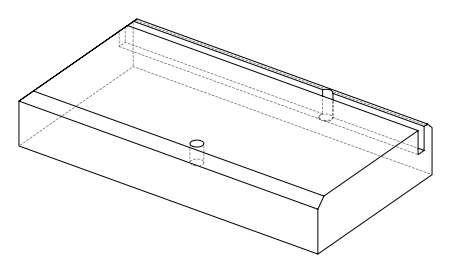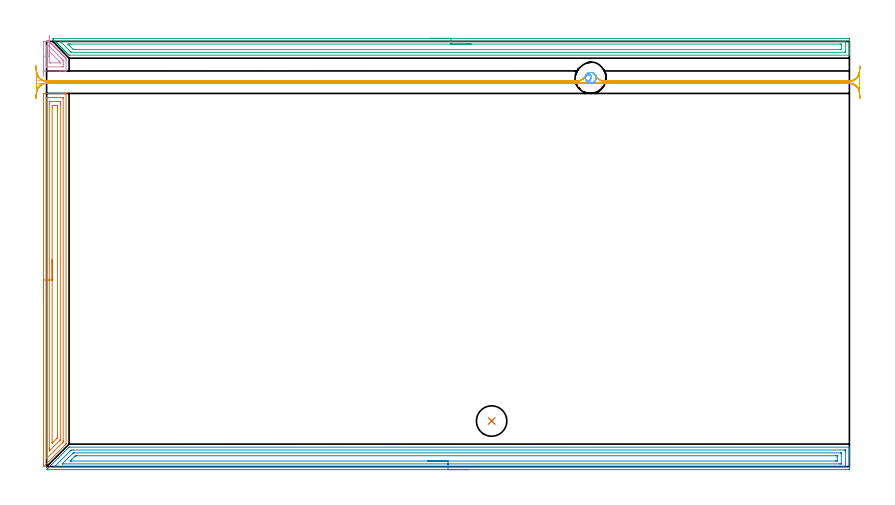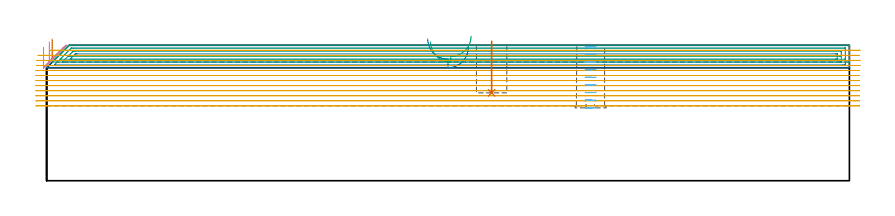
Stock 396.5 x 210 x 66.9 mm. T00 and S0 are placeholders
(PLAN: 7 operations, 2 tool changes, 50.6 min)
(1 AREA_MILL | FG_CHAMFER_SURFACE | UGT0205_001 | 6 min | 11742 mm3)
(2 AREA_MILL_1 | FG_CHAMFER_SURFACE_1 | UGT0205_001 | 12.79 min | 24009 mm3)
(3 AREA_MILL_2 | FG_CHAMFER_SURFACE_2 | UGT0205_001 | 9.59 min | 13605 mm3)
(4 AREA_MILL_3 | FG_CHAMFER_SURFACE_3 | UGT0205_001 | 0.61 min | 913 mm3)
(5 MILL_RECTANGULAR_SLOT | SLOT_RECTANGULAR | NXT0201_013 | Follow Part, ap 2.5, ae 75% | 20.49 min | 131754 mm3)
(6 MILL_BLIND_HOLE_FROM_SOLID_MATERIAL | STEP1POCKET | NXT0201_013 | Spiral | 0.96 min | 595 mm3)
(7 INDEXABLE_INSERT_DRILL_BLIND_HOLE_FROM_SOLID | STEP1POCKET_1 | UGT0302_001 | 0.1 min | 4146 mm3)
(TOOL UGT0205_001 | Chamfer Mill 20 x 3 x 45 deg. | D20 FL50 Z2)
(TOOL NXT0201_013 | ENDMILL 10mm | D10 FL30 Z4)
(TOOL UGT0302_001 | Indexable Insert Drill 15mm | D15 PA180 FL50 Z2)
(OP 1 AREA_MILL)
G17 G21 G94 G90
T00 M6
G54
G17 G0 G90 X-1.5 Y82.15 S1061 M3
G43 Z76.9 H0
Z65.8
G94 G1 Y82.188 Z64.928 F250.
Y82.302 Z64.064
Y82.491 Z63.212
Y82.753 Z62.38
Y83.087 Z61.574
Y83.49 Z60.8
Y83.958 Z60.064
Y84.49 Z59.372
Y85.079 Z58.729
Y85.722 Z58.14
Y86.414 Z57.609
Y87.15 Z57.14
Y87.924 Z56.737
Y88.73 Z56.403
Y89.562 Z56.141
Y90.414 Z55.952
Y91.278 Z55.838
Y92.15 Z55.8
Y183.424
X-1.498 Y183.686 Z55.802
X-1.492 Y184.293 Z55.806
X-1.479 Y184.296 Z55.818
X-0.869 Y184.299 Z56.429
X-0.254 Y184.3 Z57.043
X6.286 Z63.58
X6.845 Z64.142
X7.18 Z64.476
X7.74 Z65.036
X8.074 Z65.37
X8.744 Z66.043
X9.128 Z66.427
X9.534 Y184.293 Z66.826
X9.598 Y184.29 Z66.888
X9.6 Y184.133 Z66.9
Y11.33
X9.598 Y11.106 Z66.887
X9.438 Y10.938 Z66.738
X-1.183 Y0.316 Z56.115
X-1.316 Y0.182 Z55.981
X-1.484 Y0.018 Z55.814
X-1.495 Y0.017 Z55.804
X-1.499 Y0.018 Z55.799
X-1.5 Y92.15 Z55.8
X-0.086 Z57.214
X-0.085 Y181.9 Z57.215
X-0.084 Y182.01 Z57.216
X-0.079 Y182.122 Z57.221
X-0.068 Y182.29 Z57.232
X0.026 Y182.293 Z57.326
X0.521 Y182.299 Z57.821
X8.074 Z65.374
X8.131 Y182.297 Z65.431
X8.166 Y182.293 Z65.466
X8.179 Y182.289 Z65.479
X8.181 Y182.233 Z65.481
X8.185 Y182.011 Z65.485
X8.186 Y181.9 Z65.486
X8.185 Y13.006 Z65.485
X8.179 Y12.223 Z65.479
X8.168 Y12.13 Z65.468
X8.074 Y12.031 Z65.374
X7.726 Y11.678 Z65.026
X3.808 Y7.758 Z61.108
X0.131 Y4.081 Z57.431
X0.026 Y3.98 Z57.326
X-0.073 Y3.888 Z57.227
X-0.081 Y4.075 Z57.219
X-0.084 Y4.186 Z57.216
X-0.085 Y4.297 Z57.215
X-0.086 Y92.15 Z57.214
X1.328 Z58.628
X1.329 Y179.706 Z58.629
X1.331 Y180.114 Z58.631
X1.333 Y180.235 Z58.633
X1.335 Y180.286 Z58.635
X1.442 Y180.292 Z58.742
X1.63 Y180.299 Z58.93
X5.391 Y180.3 Z62.691
X6.101 Y180.299 Z63.401
X6.286 Y180.295 Z63.586
X6.472 Y180.29 Z63.772
X6.765 Y180.266 Z64.065
X6.767 Y180.114 Z64.067
X6.77 Y179.63 Z64.07
X6.771 Y179.221 Z64.071
Y178.736
Y13.525
X6.768 Y13.32 Z64.068
X6.765 Y13.219 Z64.065
X6.762 Y13.173 Z64.062
X6.712 Y13.116 Z64.012
X6.501 Y12.901 Z63.801
X6.286 Y12.685 Z63.586
X1.586 Y7.986 Z58.886
X1.356 Y7.758 Z58.656
X1.348 Z58.648
X1.336 Z58.636
X1.334 Y7.791 Z58.634
X1.33 Y8.242 Z58.63
X1.329 Y8.651 Z58.629
X1.328 Y9.136 Z58.628
Y92.15
X2.743 Z60.043
Y177.435
X2.75 Y178.287 Z60.05
X3.603 Y178.3 Z60.903
X3.631 Z60.931
X4.497 Z61.797
X4.526 Z61.826
X5.35 Y178.284 Z62.65
X5.357 Y177.469 Z62.657
Y177.435
Y14.902
X5.355 Y14.473 Z62.655
X5.351 Y14.259 Z62.651
X5.35 Y14.21 Z62.65
X5.325 Y14.181 Z62.625
X5.274 Y14.126 Z62.574
X5.16 Y14.009 Z62.46
X3.041 Y11.891 Z60.341
X2.786 Y11.641 Z60.086
X2.757 Y11.617 Z60.057
X2.75 Y11.613 Z60.05
X2.748 Y11.644 Z60.048
X2.745 Y11.826 Z60.045
X2.743 Y12.189 Z60.043
Y92.15
Y93.022 Z60.081
Y93.886 Z60.195
Y94.738 Z60.383
Y95.57 Z60.646
Y96.376 Z60.98
Y97.15 Z61.382
Y97.886 Z61.851
Y98.578 Z62.382
Y99.221 Z62.972
Y99.81 Z63.615
Y100.342 Z64.307
Y100.81 Z65.043
Y101.213 Z65.817
Y101.547 Z66.622
Y101.809 Z67.455
Y101.998 Z68.306
Y102.112 Z69.171
Y102.15 Z70.043
G0 Z76.9
M5
M2
(OP 2 AREA_MILL_1)
G17 G21 G94 G90
T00 M6
G54
G17 G0 G90 X208.25 Y-1.5 S1061 M3
G43 Z76.9 H0
Z65.8
G94 G1 X208.212 Z64.928 F250.
X208.098 Z64.063
X207.909 Z63.212
X207.647 Z62.38
X207.313 Z61.574
X206.91 Z60.8
X206.441 Z60.064
X205.91 Z59.372
X205.321 Z58.729
X204.678 Z58.14
X203.986 Z57.608
X203.25 Z57.14
X202.476 Z56.737
X201.67 Z56.403
X200.838 Z56.141
X199.986 Z55.952
X199.121 Z55.838
X198.25 Z55.8
X0.086
X0.034 Y-1.495 Z55.803
X0.018 Y-1.492 Z55.805
X0.034 Y-1.465 Z55.833
X0.627 Y-0.873 Z56.427
X10.976 Y9.476 Z66.775
X11.095 Y9.594 Z66.892
X11.36 Y9.6 Z66.9
X396.317
X396.49 Y9.597 Z66.888
X396.494 Y9.527 Z66.819
X396.5 Y9.083 Z66.383
Y8.806 Z66.106
Y8.074 Z65.37
Y6.814 Z64.111
Y5.391 Z62.687
Y-0.869 Z56.429
X396.498 Y-1.135 Z56.163
X396.49 Y-1.492 Z55.806
X396.133 Y-1.499 Z55.799
X198.25 Y-1.5 Z55.8
Y-0.086 Z57.214
X4.318
X4.207 Y-0.085 Z57.215
X4.095 Y-0.083 Z57.217
X3.891 Y-0.079 Z57.221
X3.984 Y0.026 Z57.326
X4.092 Y0.14 Z57.44
X4.207 Y0.257 Z57.557
X11.36 Y7.411 Z64.711
X11.694 Y7.741 Z65.041
X12.036 Y8.074 Z65.374
X12.149 Y8.18 Z65.48
X13.149 Y8.186 Z65.486
X394.193 Y8.185 Z65.485
X394.415 Y8.182 Z65.482
X394.477 Y8.179 Z65.479
X394.491 Y8.175 Z65.475
X394.494 Y8.17 Z65.47
X394.498 Y8.134 Z65.434
X394.499 Y8.074 Z65.374
X394.5 Y7.656 Z64.956
X394.499 Y0.503 Z57.803
X394.492 Y0.026 Z57.326
X394.49 Y-0.072 Z57.228
X394.304 Y-0.081 Z57.219
X394.191 Y-0.084 Z57.216
X394.082 Y-0.085 Z57.215
X393.299 Y-0.086 Z57.214
X198.25
Y1.328 Z58.628
X7.841 Y1.329 Z58.629
X7.784 Y1.33 Z58.63
X7.756 Y1.333 Z58.633
X7.748 Y1.334 Z58.634
X7.75 Y1.343 Z58.643
X7.758 Y1.356 Z58.656
X7.765 Y1.366 Z58.666
X7.784 Y1.385 Z58.685
X12.685 Y6.286 Z63.586
X12.918 Y6.517 Z63.817
X13.149 Y6.742 Z64.042
X13.179 Y6.765 Z64.065
X13.201 Y6.767 Z64.067
X13.251 Y6.77 Z64.07
X13.353 Y6.771 Z64.071
X13.557
X392.293
X392.455 Y6.769 Z64.069
X392.481 Y6.767 Z64.067
X392.488 Y6.766 Z64.066
X392.492 Y6.74 Z64.04
X392.497 Y6.63 Z63.93
X392.499 Y6.493 Z63.793
X392.5 Y6.286 Z63.586
X392.499 Y1.608 Z58.908
X392.493 Y1.401 Z58.701
X392.49 Y1.345 Z58.645
X392.472 Y1.335 Z58.635
X392.414 Y1.333 Z58.633
X392.293 Y1.331 Z58.631
X391.884 Y1.329 Z58.629
X391.399 Y1.328 Z58.628
X198.25
Y2.743 Z60.043
X12.22
X11.853 Y2.746 Z60.046
X11.67 Y2.75 Z60.05
X11.614 Y2.755 Z60.055
X11.637 Y2.779 Z60.079
X11.907 Y3.056 Z60.356
X12.451 Y3.603 Z60.903
X13.694 Y4.846 Z62.146
X14.043 Y5.193 Z62.493
X14.145 Y5.29 Z62.59
X14.2 Y5.339 Z62.639
X14.293 Y5.35 Z62.65
X14.507 Y5.353 Z62.653
X14.937 Y5.357 Z62.657
X14.971
X389.645
X390.471 Y5.352 Z62.652
X390.489 Y5.351 Z62.651
X390.493 Y5.33 Z62.63
X390.497 Y5.276 Z62.576
X390.499 Y5.165 Z62.465
X390.5 Y4.944 Z62.244
Y3.158 Z60.458
X390.499 Y2.936 Z60.236
X390.497 Y2.825 Z60.125
X390.493 Y2.77 Z60.07
X390.489 Y2.749 Z60.049
X390.466 Y2.747 Z60.047
X389.61 Y2.743 Z60.043
X389.576
X198.25
X197.378 Z60.081
X196.513 Z60.195
X195.662 Z60.383
X194.83 Z60.646
X194.024 Z60.98
X193.25 Z61.382
X192.514 Z61.851
X191.822 Z62.382
X191.179 Z62.972
X190.589 Z63.615
X190.058 Z64.307
X189.59 Z65.043
X189.187 Z65.816
X188.853 Z66.622
X188.591 Z67.454
X188.402 Z68.306
X188.288 Z69.171
X188.25 Z70.043
G0 Z76.9
M5
M2
(OP 3 AREA_MILL_2)
G17 G21 G94 G90
T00 M6
G54
G17 G0 G90 X189.65 Y211.5 S1061 M3
G43 Z76.9 H0
Z68.6
G94 G1 X189.688 Z67.728 F250.
X189.802 Z66.864
X189.991 Z66.012
X190.253 Z65.18
X190.587 Z64.374
X190.99 Z63.6
X191.459 Z62.864
X191.99 Z62.172
X192.579 Z61.529
X193.222 Z60.94
X193.914 Z60.408
X194.65 Z59.94
X195.424 Z59.537
X196.23 Z59.203
X197.062 Z58.941
X197.914 Z58.752
X198.778 Z58.638
X199.65 Z58.6
X395.874
X396.183 Y211.497 Z58.602
X396.49 Y211.492 Z58.606
X396.5 Y211.181 Z58.917
Y206.459 Z63.636
Y205.035 Z65.062
Y204.677 Z65.418
Y203.961 Z66.138
Y203.67 Z66.429
X396.492 Y203.254 Z66.838
X396.49 Y203.203 Z66.888
X396.32 Y203.2 Z66.9
X11.472
X11.097 Y203.205 Z66.891
X10.98 Y203.318 Z66.779
X10.513 Y203.786 Z66.311
X10.45 Y203.85 Z66.249
X10.28 Y204.019 Z66.08
X10.216 Y204.083 Z66.014
X10.153 Y204.146 Z65.953
X9.982 Y204.317 Z65.782
X9.919 Y204.38 Z65.717
X9.857 Y204.442 Z65.657
X9.684 Y204.615 Z65.484
X9.622 Y204.677 Z65.42
X9.561 Y204.738 Z65.361
X9.386 Y204.913 Z65.186
X9.325 Y204.974 Z65.123
X9.265 Y205.034 Z65.065
X9.088 Y205.211 Z64.888
X9.028 Y205.271 Z64.826
X8.969 Y205.33 Z64.769
X8.79 Y205.509 Z64.59
X8.731 Y205.568 Z64.529
X8.673 Y205.626 Z64.473
X8.492 Y205.807 Z64.292
X8.434 Y205.865 Z64.232
X8.377 Y205.922 Z64.177
X8.194 Y206.105 Z63.994
X8.137 Y206.162 Z63.935
X8.081 Y206.218 Z63.881
X7.896 Y206.403 Z63.696
X7.84 Y206.459 Z63.638
X7.785 Y206.514 Z63.585
X7.598 Y206.701 Z63.398
X7.543 Y206.756 Z63.341
X7.489 Y206.81 Z63.289
X7.3 Y206.999 Z63.1
X7.246 Y207.053 Z63.044
X7.193 Y207.107 Z62.992
X7.002 Y207.297 Z62.802
X6.949 Y207.35 Z62.747
X6.897 Y207.403 Z62.696
X6.704 Y207.595 Z62.504
X6.652 Y207.647 Z62.45
X6.601 Y207.699 Z62.4
X6.406 Y207.893 Z62.206
X6.355 Y207.944 Z62.153
X6.305 Y207.995 Z62.104
X6.108 Y208.191 Z61.908
X6.058 Y208.241 Z61.856
X6.009 Y208.291 Z61.808
X5.81 Y208.489 Z61.61
X5.761 Y208.538 Z61.559
X5.713 Y208.587 Z61.512
X5.512 Y208.787 Z61.312
X5.464 Y208.835 Z61.262
X5.417 Y208.883 Z61.216
X5.214 Y209.085 Z61.014
X5.167 Y209.132 Z60.965
X5.121 Y209.179 Z60.92
X4.916 Y209.383 Z60.716
X4.87 Y209.429 Z60.668
X4.825 Y209.475 Z60.624
X4.619 Y209.681 Z60.418
X4.573 Y209.726 Z60.371
X4.529 Y209.771 Z60.328
X4.321 Y209.979 Z60.12
X4.276 Y210.023 Z60.074
X4.233 Y210.067 Z60.032
X4.023 Y210.277 Z59.822
X3.385 Y210.914 Z59.183
X3.265 Y211.035 Z59.065
X3.129 Y211.171 Z58.928
X2.939 Y211.36 Z58.738
X2.831 Y211.472 Z58.625
X2.817 Y211.494 Z58.603
X2.831 Y211.499 Z58.599
X3.035 Y211.5 Z58.6
X199.65
Y210.086 Z60.014
X394.086 Y210.085 Z60.015
X394.148
X394.274 Y210.082 Z60.018
X394.49 Y210.075 Z60.025
X394.492 Y210.023 Z60.077
X394.499 Y209.611 Z60.489
X394.5 Y205.568 Z64.532
X394.499 Y205.156 Z64.944
X394.492 Y204.677 Z65.423
X394.49 Y204.632 Z65.468
X394.336 Y204.621 Z65.479
X394.211 Y204.616 Z65.484
X394.148 Y204.615 Z65.485
X12.366
X12.303 Y204.616 Z65.484
X12.179 Y204.621 Z65.479
X12.133 Y204.628 Z65.472
X12.114 Y204.643 Z65.457
X12.076 Y204.677 Z65.423
X11.472 Y205.277 Z64.823
X11.182 Y205.568 Z64.532
X7.002 Y209.748 Z60.352
X6.731 Y210.023 Z60.077
X6.694 Y210.065 Z60.035
X6.684 Y210.079 Z60.021
X6.94 Y210.086 Z60.014
X199.65
Y208.672 Z61.428
X391.866 Y208.671 Z61.429
X392.298 Y208.669 Z61.431
X392.441 Y208.667 Z61.433
X392.484 Y208.665 Z61.435
X392.49 Y208.577 Z61.523
X392.496 Y208.443 Z61.657
X392.499 Y208.241 Z61.859
X392.5 Y208.04 Z62.06
X392.499 Y206.258 Z63.842
X392.492 Y206.056 Z64.044
X392.49 Y206.034 Z64.066
X392.485 Y206.033 Z64.067
X392.46 Y206.03 Z64.07
X392.406 Y206.029 Z64.071
X392.298
X14.154
X13.691 Y206.03 Z64.07
X13.26 Y206.034 Z64.066
X13.2 Y206.035 Z64.065
X13.168 Y206.043 Z64.057
X13.136 Y206.073 Z64.027
X13.002 Y206.201 Z63.899
X12.741 Y206.459 Z63.641
X10.96 Y208.241 Z61.859
X10.578 Y208.628 Z61.472
X10.55 Y208.665 Z61.435
X10.578 Y208.666 Z61.434
X11.042 Y208.67 Z61.43
X11.472 Y208.671 Z61.429
X11.934 Y208.672 Z61.428
X199.65
X200.522 Z61.467
X201.387 Z61.58
X202.238 Z61.769
X203.07 Z62.032
X203.876 Z62.365
X204.65 Z62.768
X205.386 Z63.237
X206.078 Z63.768
X206.721 Z64.357
X207.31 Z65.001
X207.842 Z65.693
X208.31 Z66.428
X208.713 Z67.202
X209.047 Z68.008
X209.309 Z68.84
X209.498 Z69.692
X209.612 Z70.557
X209.65 Z71.428
G0 Z76.9
M5
M2
(OP 4 AREA_MILL_3)
G17 G21 G94 G90
T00 M6
G54
G17 G0 G90 X-1.5 Y192.7 S1061 M3
G43 Z76.9 H0
Z65.8
G94 G1 Y192.738 Z64.928 F250.
Y192.852 Z64.064
Y193.041 Z63.212
Y193.303 Z62.38
Y193.637 Z61.574
Y194.04 Z60.8
Y194.508 Z60.064
Y195.04 Z59.372
Y195.629 Z58.729
Y196.272 Z58.14
Y196.964 Z57.608
Y197.7 Z57.14
Y198.474 Z56.737
Y199.28 Z56.403
Y200.112 Z56.141
Y200.963 Z55.952
Y201.828 Z55.838
Y202.7 Z55.8
Y209.394
X-1.499 Y209.526 Z55.801
X-1.491 Y209.998 Z55.805
X-1.189 Y210. Z56.108
X-0.869 Z56.427
X-0.295 Z57.001
X0.026 Z57.32
X0.886 Z58.186
X0.903 Z58.202
X1.296 Z58.594
X1.312 Y209.989 Z58.611
X1.536 Y209.765 Z58.835
X1.609 Y209.691 Z58.908
X1.814 Y209.488 Z59.11
X1.907 Y209.394 Z59.206
X2.02 Y209.28 Z59.32
X2.112 Y209.19 Z59.408
X2.204 Y209.096 Z59.503
X2.319 Y208.981 Z59.618
X2.41 Y208.891 Z59.706
X2.502 Y208.799 Z59.801
X2.618 Y208.683 Z59.917
X2.709 Y208.593 Z60.005
X2.799 Y208.501 Z60.098
X2.916 Y208.384 Z60.216
X3.007 Y208.295 Z60.303
X3.097 Y208.204 Z60.396
X3.215 Y208.085 Z60.514
X3.305 Y207.997 Z60.601
X3.394 Y207.906 Z60.693
X3.514 Y207.787 Z60.813
X3.603 Y207.699 Z60.899
X3.692 Y207.609 Z60.991
X3.812 Y207.488 Z61.112
X3.901 Y207.401 Z61.197
X3.989 Y207.311 Z61.288
X4.111 Y207.189 Z61.41
X4.199 Y207.103 Z61.495
X4.287 Y207.014 Z61.586
X4.41 Y206.891 Z61.709
X4.497 Y206.805 Z61.793
X4.584 Y206.716 Z61.883
X4.709 Y206.592 Z62.008
X4.795 Y206.507 Z62.091
X4.882 Y206.419 Z62.181
X5.007 Y206.293 Z62.306
X5.093 Y206.208 Z62.389
X5.179 Y206.121 Z62.478
X5.306 Y205.994 Z62.605
X5.391 Y205.91 Z62.688
X5.477 Y205.824 Z62.776
X5.605 Y205.696 Z62.904
X5.69 Y205.612 Z62.986
X5.774 Y205.526 Z63.073
X5.903 Y205.397 Z63.203
X5.988 Y205.314 Z63.284
X6.072 Y205.229 Z63.371
X6.202 Y205.098 Z63.501
X6.286 Y205.016 Z63.582
X6.369 Y204.931 Z63.668
X6.501 Y204.8 Z63.8
X6.584 Y204.718 Z63.88
X6.667 Y204.634 Z63.966
X6.799 Y204.501 Z64.099
X6.882 Y204.42 Z64.178
X6.964 Y204.336 Z64.263
X7.098 Y204.202 Z64.397
X7.18 Y204.122 Z64.476
X7.262 Y204.039 Z64.561
X7.397 Y203.904 Z64.696
X7.478 Y203.824 Z64.774
X7.559 Y203.741 Z64.858
X7.696 Y203.605 Z64.995
X7.776 Y203.526 Z65.072
X7.857 Y203.444 Z65.156
X7.994 Y203.306 Z65.293
X8.074 Y203.227 Z65.371
X8.154 Y203.146 Z65.453
X8.293 Y203.007 Z65.592
X8.372 Y202.929 Z65.669
X8.452 Y202.849 Z65.751
X8.592 Y202.709 Z65.891
X8.671 Y202.631 Z65.967
X8.749 Y202.551 Z66.048
X8.89 Y202.41 Z66.189
X8.969 Y202.333 Z66.265
X9.047 Y202.254 Z66.346
X9.571 Y201.728 Z66.87
X9.605 Y201.687 Z66.892
X9.6 Y201.365 Z66.9
Y200.469
Y195.56
X9.598 Y195.41 Z66.888
X9.537 Y195.407 Z66.829
X9.147 Y195.4 Z66.447
X8.715 Z66.015
X8.074 Z65.369
X6.86 Z64.157
X6.286 Z63.58
X-1.156 Y195.401 Z56.141
X-1.492 Y195.41 Z55.806
X-1.499 Y195.743 Z55.799
Y195.759
X-1.5 Y202.7 Z55.8
X-0.086 Z57.214
Y206.827
X-0.085 Y207.609 Z57.215
X-0.083 Y207.717 Z57.217
X-0.079 Y207.83 Z57.221
X-0.066 Y207.99 Z57.234
X0.026 Y207.992 Z57.326
X0.416 Y207.998 Z57.716
X0.669 Y207.995 Z57.969
X0.794 Y207.99 Z58.094
X0.854 Y207.984 Z58.154
X0.92 Y207.922 Z58.22
X1.24 Y207.609 Z58.54
X7.489 Y201.361 Z64.789
X7.781 Y201.068 Z65.081
X8.074 Y200.77 Z65.374
X8.147 Y200.692 Z65.447
X8.179 Y200.649 Z65.479
X8.181 Y200.579 Z65.481
X8.184 Y200.469 Z65.484
X8.185 Y200.358 Z65.485
X8.186 Y199.576 Z65.486
Y198.573
X8.185 Y197.791 Z65.485
X8.183 Y197.683 Z65.483
X8.179 Y197.57 Z65.479
X8.166 Y197.41 Z65.466
X8.074 Y197.408 Z65.374
X7.571 Y197.401 Z64.871
X0.026 Z57.326
X-0.03 Y197.403 Z57.27
X-0.064 Y197.406 Z57.236
X-0.077 Y197.409 Z57.223
X-0.079 Y197.458 Z57.221
X-0.084 Y197.68 Z57.216
X-0.085 Y197.791 Z57.215
X-0.086 Y197.902 Z57.214
Y202.7
X1.328 Z58.628
X1.33 Y204.522 Z58.63
X1.333 Y204.931 Z58.633
X1.335 Y205.044 Z58.635
X1.461 Y204.931 Z58.761
X1.814 Y204.584 Z59.114
X2.362 Y204.039 Z59.662
X2.709 Y203.692 Z60.009
X5.932 Y200.469 Z63.232
X6.286 Y200.114 Z63.586
X6.554 Y199.843 Z63.854
X6.687 Y199.705 Z63.987
X6.751 Y199.637 Z64.051
X6.764 Y199.576 Z64.064
X6.766 Y199.456 Z64.066
X6.765 Y199.429 Z64.065
X6.753 Y199.41 Z64.053
X6.639 Y199.406 Z63.939
X6.461 Y199.401 Z63.761
X1.99 Z59.29
X1.814 Y199.404 Z59.114
X1.638 Y199.41 Z58.938
X1.335 Y199.424 Z58.635
X1.333 Y199.576 Z58.633
X1.33 Y200.06 Z58.63
X1.328 Y202.7 Z58.628
Y203.572 Z58.666
Y204.436 Z58.78
Y205.288 Z58.969
Y206.12 Z59.231
Y206.926 Z59.565
Y207.7 Z59.968
Y208.436 Z60.437
Y209.128 Z60.968
Y209.771 Z61.557
Y210.36 Z62.2
Y210.892 Z62.893
Y211.36 Z63.628
Y211.763 Z64.402
Y212.097 Z65.208
Y212.359 Z66.04
Y212.548 Z66.892
Y212.662 Z67.757
Y212.7 Z68.628
G0 Z76.9
M5
M2
(OP 5 MILL_RECTANGULAR_SLOT)
G17 G21 G94 G90
T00 M6
G54
G17 G0 G90 X401.798 Y197.835 S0 M3
G43 Z76.9 H0
Z64.408
G94 G1 X401.47 Y194.853 F250.
G2 X396.5 Y190.4 R5. F500.
G1 X275.553
G2 X271.16 Y193.012 R5.
G1 X271.151 Y193.009
G2 X266.249 Y193.009 R-2.65
G1 X266.24 Y193.012
G2 X261.847 Y190.4 R5.
G1 X1.98
G3 X1.98 Y189.3 R5.
G1 X396.5
G2 X401.47 Y184.847 R5.
G1 X401.798 Y181.865 F250.
G0 Z76.9
X-4.241 Y189.144
Z61.917
G1 X-1.241
G2 X0. Y189.3 R5. F500.
G1 X396.5
G2 X401.47 Y184.847 R5.
G1 X401.5
Y194.853
X401.47
G2 X396.5 Y190.4 R5.
G1 X275.553
G2 X271.16 Y193.012 R5.
G1 X271.151 Y193.009
G2 X266.249 Y193.009 R-2.65
G1 X266.24 Y193.012
G2 X261.847 Y190.4 R5.
G1 X0.
G2 X-1.241 Y190.556 R5.
G1 X-4.241 F250.
G0 Z76.9
X401.798 Y197.835
Z59.425
G1 X401.47 Y194.853
G2 X396.5 Y190.4 R5. F500.
G1 X275.553
G2 X271.16 Y193.012 R5.
G1 X271.151 Y193.009
G2 X266.249 Y193.009 R-2.65
G1 X266.24 Y193.012
G2 X261.847 Y190.4 R5.
G1 X0.
G2 X-4.356 Y192.946 R5.
G3 X-5. Y190.491 R5.
G1 Y189.198
G3 X-4.359 Y186.749 R5.
G2 X0. Y189.3 R5.
G1 X396.5
G2 X401.47 Y184.847 R5.
G1 X401.798 Y181.865 F250.
G0 Y197.835 Z56.933
G1 X401.47 Y194.853
G2 X396.5 Y190.4 R5. F500.
G1 X275.553
G2 X271.16 Y193.012 R5.
G1 X271.151 Y193.009
G2 X266.249 Y193.009 R-2.65
G1 X266.24 Y193.012
G2 X261.847 Y190.4 R5.
G1 X0.
G2 X-4.863 Y194.24 R5.
G1 X-4.893 Y194.246
G3 X-5. Y193.216 R5.
G1 Y186.508
G3 X-4.89 Y185.466 R5.
G1 X-4.861 Y185.472
G2 X0. Y189.3 R5.
G1 X396.5
G2 X401.47 Y184.847 R5.
G1 X401.798 Y181.865 F250.
G0 Z76.9
X-5.298
Z54.442
G1 X-4.97 Y184.847
G2 X0. Y189.3 R5. F500.
G1 X396.5
G2 X401.47 Y184.847 R5.
G1 X401.5
Y194.853
X401.47
G2 X396.5 Y190.4 R5.
G1 X275.553
G2 X271.16 Y193.012 R5.
G1 X271.151 Y193.009
G2 X266.249 Y193.009 R-2.65
G1 X266.24 Y193.012
G2 X261.847 Y190.4 R5.
G1 X0.
G2 X-4.97 Y194.853 R5.
G1 X-5.298 Y197.835 F250.
G0 Y181.865 Z51.95
G1 X-4.97 Y184.847
G2 X0. Y189.3 R5. F500.
G1 X396.5
G2 X401.47 Y184.847 R5.
G1 X401.5
Y194.853
X401.47
G2 X396.5 Y190.4 R5.
G1 X275.553
G2 X271.16 Y193.012 R5.
G1 X271.151 Y193.009
G2 X266.249 Y193.009 R-2.65
G1 X266.24 Y193.012
G2 X261.847 Y190.4 R5.
G1 X0.
G2 X-4.97 Y194.853 R5.
G1 X-5.298 Y197.835 F250.
G0 Y181.865 Z49.458
G1 X-4.97 Y184.847
G2 X0. Y189.3 R5. F500.
G1 X396.5
G2 X401.47 Y184.847 R5.
G1 X401.5
Y194.853
X401.47
G2 X396.5 Y190.4 R5.
G1 X275.553
G2 X271.16 Y193.012 R5.
G1 X271.151 Y193.009
G2 X266.249 Y193.009 R-2.65
G1 X266.24 Y193.012
G2 X261.847 Y190.4 R5.
G1 X0.
G2 X-4.97 Y194.853 R5.
G1 X-5.298 Y197.835 F250.
G0 Y181.865 Z46.967
G1 X-4.97 Y184.847
G2 X0. Y189.3 R5. F500.
G1 X396.5
G2 X401.47 Y184.847 R5.
G1 X401.5
Y194.853
X401.47
G2 X396.5 Y190.4 R5.
G1 X275.553
G2 X271.16 Y193.012 R5.
G1 X271.151 Y193.009
G2 X266.249 Y193.009 R-2.65
G1 X266.24 Y193.012
G2 X261.847 Y190.4 R5.
G1 X0.
G2 X-4.97 Y194.853 R5.
G1 X-5.298 Y197.835 F250.
G0 Y181.865 Z44.475
G1 X-4.97 Y184.847
G2 X0. Y189.3 R5. F500.
G1 X396.5
G2 X401.47 Y184.847 R5.
G1 X401.5
Y194.853
X401.47
G2 X396.5 Y190.4 R5.
G1 X275.553
G2 X271.16 Y193.012 R5.
G1 X271.151 Y193.009
G2 X266.249 Y193.009 R-2.65
G1 X266.24 Y193.012
G2 X261.847 Y190.4 R5.
G1 X0.
G2 X-4.97 Y194.853 R5.
G1 X-5.298 Y197.835 F250.
G0 Y181.865 Z41.983
G1 X-4.97 Y184.847
G2 X0. Y189.3 R5. F500.
G1 X396.5
G2 X401.47 Y184.847 R5.
G1 X401.5
Y194.853
X401.47
G2 X396.5 Y190.4 R5.
G1 X275.553
G2 X271.16 Y193.012 R5.
G1 X271.151 Y193.009
G2 X266.249 Y193.009 R-2.65
G1 X266.24 Y193.012
G2 X261.847 Y190.4 R5.
G1 X0.
G2 X-4.97 Y194.853 R5.
G1 X-5.298 Y197.835 F250.
G0 Y181.865 Z39.492
G1 X-4.97 Y184.847
G2 X0. Y189.3 R5. F500.
G1 X396.5
G2 X401.47 Y184.847 R5.
G1 X401.5
Y194.853
X401.47
G2 X396.5 Y190.4 R5.
G1 X275.553
G2 X271.16 Y193.012 R5.
G1 X271.151 Y193.009
G2 X266.249 Y193.009 R-2.65
G1 X266.24 Y193.012
G2 X261.847 Y190.4 R5.
G1 X0.
G2 X-4.97 Y194.853 R5.
G1 X-5.298 Y197.835 F250.
G0 Y181.865 Z37.
G1 X-4.97 Y184.847
G2 X0. Y189.3 R5. F500.
G1 X396.5
G2 X401.47 Y184.847 R5.
G1 X401.5
Y194.853
X401.47
G2 X396.5 Y190.4 R5.
G1 X275.553
G2 X271.16 Y193.012 R5.
G1 X271.151 Y193.009
G2 X266.249 Y193.009 R-2.65
G1 X266.24 Y193.012
G2 X261.847 Y190.4 R5.
G1 X0.
G2 X-4.97 Y194.853 R5.
G1 X-5.298 Y197.835 F250.
G0 Z76.9
M5
M2
(OP 6 MILL_BLIND_HOLE_FROM_SOLID_MATERIAL)
G17 G21 G94 G90
T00 M6
G54
G17 G0 G90 X268.7 Y192. S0 M3
G43 Z76.9 H0
Z66.133
G94 G3 X269.15 Y192.495 R0.452 F250.
X268.575 Y193.319 R1.02
X266.745 Y193.149 R1.79
X266.097 Y191.503 R1.655
X269.197 Y189.397 R2.65
X266.097 Y191.503 R-2.65
X267.647 Y190.45 R1.325
X268.7 Y192. R1.325
G0 Z62.367
G3 X269.15 Y192.495 R0.452
X268.575 Y193.319 R1.02
X266.745 Y193.149 R1.79
X266.097 Y191.503 R1.655
X269.197 Y189.397 R2.65
X266.097 Y191.503 R-2.65
X267.647 Y190.45 R1.325
X268.7 Y192. R1.325
G0 Z58.6
G3 X269.15 Y192.495 R0.452
X268.575 Y193.319 R1.02
X266.745 Y193.149 R1.79
X266.097 Y191.503 R1.655
X269.197 Y189.397 R2.65
X266.097 Y191.503 R-2.65
X267.647 Y190.45 R1.325
X268.7 Y192. R1.325
G0 Z54.833
G3 X269.15 Y192.495 R0.452
X268.575 Y193.319 R1.02
X266.745 Y193.149 R1.79
X266.097 Y191.503 R1.655
X269.197 Y189.397 R2.65
X266.097 Y191.503 R-2.65
X267.647 Y190.45 R1.325
X268.7 Y192. R1.325
G0 Z51.067
G3 X269.15 Y192.495 R0.452
X268.575 Y193.319 R1.02
X266.745 Y193.149 R1.79
X266.097 Y191.503 R1.655
X269.197 Y189.397 R2.65
X266.097 Y191.503 R-2.65
X267.647 Y190.45 R1.325
X268.7 Y192. R1.325
G0 Z47.3
G3 X269.15 Y192.495 R0.452
X268.575 Y193.319 R1.02
X266.745 Y193.149 R1.79
X266.097 Y191.503 R1.655
X269.197 Y189.397 R2.65
X266.097 Y191.503 R-2.65
X267.647 Y190.45 R1.325
X268.7 Y192. R1.325
G0 Z43.533
G3 X269.15 Y192.495 R0.452
X268.575 Y193.319 R1.02
X266.745 Y193.149 R1.79
X266.097 Y191.503 R1.655
X269.197 Y189.397 R2.65
X266.097 Y191.503 R-2.65
X267.647 Y190.45 R1.325
X268.7 Y192. R1.325
G0 Z39.767
G3 X269.15 Y192.495 R0.452
X268.575 Y193.319 R1.02
X266.745 Y193.149 R1.79
X266.097 Y191.503 R1.655
X269.197 Y189.397 R2.65
X266.097 Y191.503 R-2.65
X267.647 Y190.45 R1.325
X268.7 Y192. R1.325
G0 Z36.
G3 X269.15 Y192.495 R0.452
X268.575 Y193.319 R1.02
X266.745 Y193.149 R1.79
X266.097 Y191.503 R1.655
X269.197 Y189.397 R2.65
X266.097 Y191.503 R-2.65
X267.647 Y190.45 R1.325
X268.7 Y192. R1.325
G0 Z76.9
M5
M2
(OP 7 INDEXABLE_INSERT_DRILL_BLIND_HOLE_FROM_SOLID)
G17 G21 G94 G90
T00 M6
G54
G17 G0 G90 X219.8 Y22.5 S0 M3
G43 Z76.9 H0
G94 G81 G98 Z43.4 F250. R68.9
G80
M5
M2
